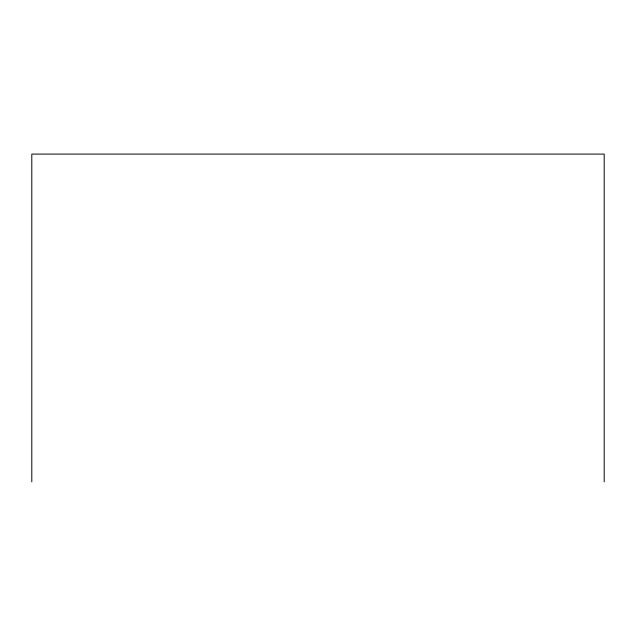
<?xml version="1.0" encoding="UTF-8"?>
<svg xmlns="http://www.w3.org/2000/svg" width="636" height="636" viewBox="0 0 636 636"><rect width="100%" height="100%" fill="white"/><g stroke="black" fill="none" stroke-linecap="round" stroke-linejoin="round"><path stroke-width="0.95" d="M604.2 481.913L604.2 154.087L31.8 154.087L31.8 481.913"/></g></svg>
